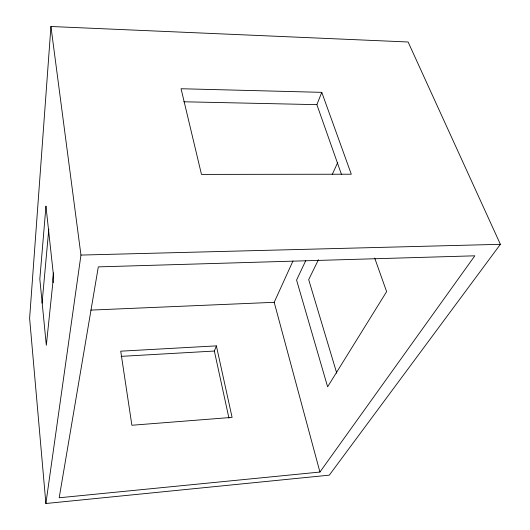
<?xml version="1.0" encoding="UTF-8"?>
<svg xmlns="http://www.w3.org/2000/svg" width="530" height="530" viewBox="0 0 530 530"><rect width="100%" height="100%" fill="white"/><g stroke="black" fill="none" stroke-linecap="round" stroke-linejoin="round"><path stroke-width="0.79" d="M50.933 26.5L29.614 318.285L45.885 503.5L329.296 475.158L500.386 244.317L408.113 41.989L50.933 26.5L80.957 255.069L45.885 503.5M42.069 303.16L48.793 229.132M53.378 272.93L52.781 278.641L53.225 282.715M228.94 418.124L214.352 351.046L216.373 345.871L120.727 351.185L131.884 425.252L232.087 417.382L216.373 345.871M341.492 174.483L316.88 104.648L321.776 92.346L181.061 88.735L201.473 174.397L351.297 174.218L321.776 92.346M319.935 472.051L474.814 255.811L98.315 266.875L59.194 497.776L319.935 472.051L274.195 302.312L292.984 260.952M332.27 174.469L337.736 162.432M305.757 260.647L296.575 280.059L327.619 386.807L386.622 291.632L374.717 258.123M318.47 259.693L308.685 279.628L336.755 373.2M121.151 356.365L214.352 351.046M90.809 310.103L274.195 302.312M80.957 255.069L500.386 244.317M183.864 101.78L316.88 104.648M45.958 206.19L39.823 279.065L46.322 345.288L53.55 276.064L45.958 206.19"/></g></svg>
